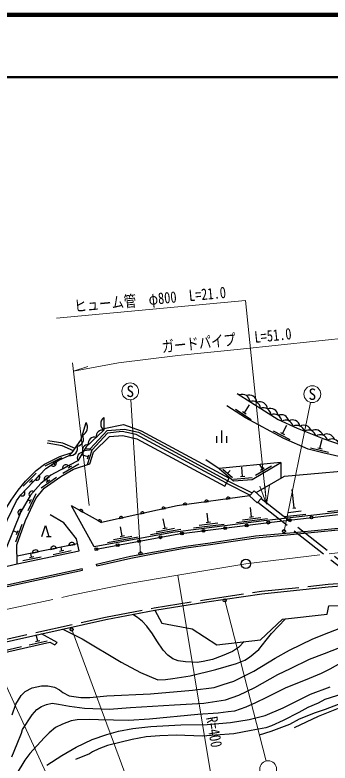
# Model space of a CAD drawing. Units: millimetres at full size, sheet at 1:1000; details may follow other scales. Extents: x 40000 to 680000, y 20000 to 380000.
# Drawn here: x 441440 to 492123, y 259635 to 380000 of the extents above; entities that cross this region are included whole.
import ezdxf
from ezdxf.enums import TextEntityAlignment as Align

# ---------------------------------------------------------------- set-up
doc = ezdxf.new("R2010")
doc.units = ezdxf.units.MM
doc.header["$LTSCALE"] = 1000
doc.linetypes.add('CHAIN', pattern=[18.5, 12, -1.5, 3.5, -1.5])
doc.linetypes.add('DASHED', pattern=[7.5, 6, -1.5])
for name, color, linetype, lineweight in [('0_16', 7, 'Continuous', 13), ('M-BGD', 7, 'Continuous', 25), ('M-BMK', 2, 'CHAIN', 13), ('M-BMK-SRVR', 3, 'Continuous', 25), ('M-STR-HTXT', 7, 'Continuous', 13), ('M-STR-STRC', 7, 'Continuous', 25), ('M-TTL', 2, 'Continuous', 140), ('M-TTL-LINE', 7, 'Continuous', 50)]:
    doc.layers.add(name, color=color, linetype=linetype, lineweight=lineweight)
doc.styles.add('ＭＳ ゴシック', font='')
doc.styles.get('ＭＳ ゴシック').set_extended_font_data('MS Gothic')

msp = doc.modelspace()

# ---------------------------------------------------------------- linework, layer by layer
at = {"layer": '0_16'}
for p, q in [((481916, 301287), (480809, 304189)), ((481916, 301287), (481608, 304271)), ((482408, 304354), (481916, 301287))]:
    msp.add_line(p, q, dxfattribs=at)
at = {"layer": 'M-BGD'}
for p, q in [((478347, 315988), (479163, 317246)), ((476925, 316553), (479442, 314920)), ((478053, 316179), (478640, 315798)), ((474718, 311157), (474718, 313149)), ((483000, 313113), (485647, 311701)), ((484465, 312672), (485171, 313995)), ((473918, 311157), (473918, 312202)), ((475518, 311157), (475518, 312202)), ((484156, 312836), (484773, 312507)), ((490492, 310287), (490836, 311747)), ((453128, 307658), (453885, 310029)), ((488964, 310339), (491884, 309651)), ((490152, 310367), (490833, 310207)), ((448910, 308745), (446226, 307405)), ((453210, 308902), (452154, 309239)), ((453104, 308568), (453317, 309235)), ((448087, 308085), (447241, 307569)), ((447568, 308075), (447836, 307538)), ((449132, 306271), (451725, 307778)), ((449136, 306982), (450004, 307460)), ((449975, 307108), (450580, 307460)), ((450278, 307284), (450134, 307532)), ((474859, 306936), (476445, 305559)), ((478053, 305747), (477923, 307241)), ((480114, 305930), (482696, 307457)), ((481252, 306952), (480825, 307675)), ((480951, 306774), (481554, 307130)), ((484229, 308015), (484190, 305459)), ((444872, 306291), (442750, 304171)), ((445354, 305950), (444675, 305227)), ((475652, 306247), (476045, 306700)), ((477704, 305716), (478402, 305777)), ((444270, 305266), (443775, 304771)), ((444023, 305019), (444258, 304783)), ((445676, 303927), (448141, 305636)), ((446196, 305106), (446970, 305724)), ((446450, 304828), (447025, 305227)), ((446738, 305028), (446510, 305357)), ((475202, 304198), (475891, 305482)), ((476585, 305318), (479574, 305578)), ((442958, 303398), (442280, 302676)), ((486379, 300675), (486034, 303655)), ((443585, 300270), (444854, 302989)), ((443803, 302565), (444453, 303312)), ((475414, 302109), (476034, 302194)), ((443947, 301756), (443494, 301968)), ((443799, 301439), (444095, 302073)), ((468479, 301155), (469099, 301240)), ((471946, 301632), (472566, 301717)), ((442142, 299486), (442507, 300407)), ((451796, 300323), (452343, 300019)), ((461630, 299724), (462241, 299859)), ((465047, 300478), (465659, 300613)), ((472545, 298377), (472357, 299866)), ((479490, 299254), (479302, 300743)), ((485404, 299958), (487490, 300199)), ((486135, 300646), (486622, 300703)), ((491732, 300086), (495210, 300469)), ((454807, 298644), (455354, 298340)), ((458212, 298970), (458823, 299105)), ((465577, 297427), (465305, 298902)), ((477085, 298346), (482045, 298972)), ((478039, 298769), (481016, 299145)), ((479143, 299211), (479837, 299298)), ((484778, 299282), (488255, 299684)), ((441576, 295229), (442616, 298043)), ((458693, 296157), (458421, 297632)), ((464156, 296860), (467106, 297404)), ((465233, 297364), (465921, 297491)), ((470140, 297469), (475100, 298095)), ((471094, 297892), (474071, 298268)), ((472198, 298333), (472892, 298421)), ((441815, 296740), (441151, 296985)), ((441693, 296411), (441936, 297068)), ((457272, 295590), (460222, 296134)), ((458349, 296094), (459037, 296221)), ((463227, 296383), (468144, 297290)), ((451523, 294909), (441768, 292908)), ((446534, 296064), (447286, 296064)), ((456343, 295114), (461260, 296021)), ((447161, 294014), (448131, 294213)), ((447564, 293205), (450502, 293812)), ((448629, 293731), (449315, 293873)), ((448972, 293802), (448856, 294362)), ((450099, 294617), (451070, 294816)), ((442714, 292202), (445652, 292810)), ((443780, 292729), (444465, 292871)), ((444123, 292800), (444005, 293367)), ((444222, 293411), (445192, 293611)), ((454627, 291361), (454560, 291654)), ((452296, 290644), (452233, 290937)), ((443706, 278642), (446630, 279316)), ((444759, 279193), (445442, 279350)), ((445101, 279271), (444875, 280251)), ((439568, 277689), (442492, 278363))]:
    msp.add_line(p, q, dxfattribs=at)
at = {"layer": 'M-BGD', "linetype": 'DASHED'}
for p, q in [((475451, 304662), (479291, 302736)), ((475668, 305067), (479619, 303091)), ((481033, 302222), (498022, 288836)), ((480488, 301632), (496730, 288836))]:
    msp.add_line(p, q, dxfattribs=at)
at = {"layer": 'M-BGD'}
for points in [[(477204, 319094), (483788, 314931), (486839, 313505), (491114, 311778), (496550, 309916), (498996, 309512), (501084, 308274)], [(501084, 308274), (497203, 308274), (494002, 308830), (490980, 309555), (488598, 310117), (484693, 311870), (478500, 315173), (475524, 317104)], [(436722, 290528), (437169, 294242), (437500, 295650), (438242, 297436), (439145, 299250), (440808, 301946), (441961, 303528), (443129, 304974), (444850, 306694), (446211, 307733), (448657, 308954), (450645, 309607), (452059, 311577), (452877, 314421)], [(455743, 315237), (455743, 313179), (452883, 310493), (451578, 308248), (450226, 307583), (447227, 305930), (445599, 304629), (443930, 302711), (442363, 300043), (439935, 293914), (438587, 294412), (440172, 298700), (441695, 301825), (442396, 302799), (446383, 307046), (448519, 308348), (450171, 309135), (450645, 309607)], [(475451, 304662), (460930, 312483), (458707, 312971), (456336, 312725), (453874, 310017), (452505, 309843)], [(452736, 310241), (453549, 310206), (456256, 313150), (459077, 313356), (461326, 312870), (475668, 305067)], [(455743, 313460), (458884, 314122), (461729, 313079), (475891, 305482)], [(436722, 290528), (441801, 291707), (441718, 294748), (443160, 298651), (444815, 302197), (446137, 303881), (448836, 305752), (450846, 306921), (453479, 307771), (454085, 309668), (456637, 312195), (458799, 312329), (461036, 311801), (475202, 304198)], [(450851, 309895), (449014, 310694), (446625, 311091)], [(451098, 310238), (449118, 311100), (446728, 311496)], [(472155, 308464), (474301, 307023), (476609, 305019), (479601, 305279), (484229, 308015), (474301, 307023)], [(480221, 303171), (484803, 305813), (499330, 307101)], [(479191, 302628), (467520, 301023), (455354, 298340), (450558, 301014)], [(513680, 301762), (508717, 301582), (496993, 300364), (491853, 299798), (481455, 298595), (471037, 297280), (466777, 296733), (454205, 294414), (450558, 301014)], [(454520, 294050), (467792, 296495), (482682, 298376), (498599, 300232), (504689, 300741)], [(441801, 291707), (451758, 293765), (451356, 295725), (449296, 298282), (447080, 299568)], [(454560, 291654), (460041, 292916), (463860, 293630), (468919, 294553), (472829, 295088), (480151, 296194), (486885, 296809), (493406, 297438), (504415, 298255), (518184, 298984), (531189, 299414), (542726, 299192), (564843, 298444)], [(454627, 291361), (460103, 292622), (463914, 293335), (468967, 294256), (472872, 294791), (480188, 295896), (486913, 296510), (493432, 297139), (504435, 297956), (518197, 298684), (531191, 299113), (542718, 298893), (564833, 298144)], [(445747, 296064), (446329, 297846), (446911, 296064)], [(390912, 277004), (393250, 277427), (402784, 279285), (407711, 280401), (418202, 283066), (430359, 286112), (436656, 287579), (452233, 290937)], [(390966, 276709), (393305, 277132), (402846, 278992), (407781, 280109), (418276, 282775), (430430, 285820), (436721, 287287), (452296, 290644)], [(437553, 278624), (456068, 282736), (463927, 284210), (472318, 285578), (481163, 286883), (491845, 287998), (496670, 288379)], [(463927, 284210), (465054, 282158), (469937, 281246), (473939, 278671), (480955, 279475), (484465, 282806), (491656, 283598), (491921, 284918), (498266, 284965)], [(449118, 281193), (452229, 279599), (458522, 275859), (461641, 274220), (464441, 273046), (465665, 273052), (466846, 273221), (469600, 273645), (473752, 274677), (477064, 275626), (478404, 276166), (479156, 276651), (480671, 277911), (481845, 279429), (482717, 280498), (484944, 282859)], [(478294, 279170), (477424, 278248), (476440, 277592), (474758, 276873), (473194, 276316), (471701, 275964), (470754, 275830), (468870, 275910), (467694, 276064), (466817, 276403), (466007, 276972), (465261, 277800), (464282, 279305), (463560, 280403), (462670, 281639), (461980, 282408), (461148, 283071), (460413, 283551)], [(440994, 267372), (441575, 269103), (442425, 270496), (443107, 271137), (444187, 271713), (445701, 272059), (446707, 272059), (447823, 271829), (448587, 271439), (449152, 270986), (450180, 270462), (452013, 270159), (453488, 270164), (456244, 270442), (463220, 270746), (470019, 271368), (473492, 271797), (474928, 272260), (476640, 272823), (479851, 274404), (483321, 276517), (485604, 277795), (489339, 279597), (491929, 280650), (494845, 281766)], [(439279, 277315), (447061, 279107), (447832, 278648), (448208, 279035), (445724, 280439)], [(440916, 260632), (441804, 262713), (442466, 264440), (442643, 265027), (444218, 267379), (444949, 268232), (445700, 268748), (446510, 269059), (447447, 269257), (448468, 269131), (450214, 268769), (452617, 268485), (456619, 268309), (460043, 268565), (467077, 269021), (471801, 269272), (475316, 269826), (477472, 270547), (480007, 271813), (483702, 273888), (485774, 274870), (488837, 276322), (491234, 277250), (494943, 278690)], [(543793, 271288), (540352, 272665), (537988, 273604), (536193, 274403), (535033, 274887), (530138, 276414), (528065, 277022), (526513, 277297), (523799, 277806), (520985, 277910), (517274, 277738), (514950, 277377), (512499, 277024), (509210, 276006), (507421, 275492), (505639, 274510), (503353, 273049), (502825, 272699), (500276, 271343), (497028, 269740), (495646, 269227), (493718, 268508), (490227, 267105), (486336, 265279)], [(494300, 275978), (492072, 274744), (490697, 274053), (488103, 272996), (485027, 271736), (481922, 270199), (480134, 269309), (478576, 268643), (476775, 267995), (475742, 267852), (474149, 267652), (470882, 267450), (463066, 266719), (459729, 266469), (454881, 266582), (453471, 266614), (451451, 266570), (450496, 266410), (449110, 265903), (447957, 265328), (446923, 264499), (446131, 263697), (443820, 261149), (443041, 260089), (441650, 257771)], [(446564, 259271), (448975, 260831), (451298, 262194), (453869, 263448), (456194, 264237), (458105, 264782), (460380, 265200), (463300, 265489), (468141, 265809), (472334, 265857), (476110, 266175), (479138, 266621), (481677, 267291), (484578, 268528), (487169, 269796), (488985, 270692), (492159, 271884)], [(495213, 271100), (491282, 269840), (490216, 269255), (488554, 268571), (487121, 267788), (484582, 266460), (482733, 265648), (481801, 265301), (479431, 264849), (476629, 264338), (473706, 264106), (471582, 263950), (467382, 264105), (464740, 263989), (462553, 263829), (460292, 263409), (458287, 262949), (456340, 262432), (454934, 261894), (453896, 261415), (453404, 261112), (451156, 260197)], [(480751, 264157), (482661, 264768), (485665, 265873), (487204, 266755), (489797, 267740), (491370, 268319), (494172, 269369)]]:
    msp.add_lwpolyline(points, dxfattribs=at)
msp.add_lwpolyline([(479191, 302628), (480388, 301523), (481133, 302330), (479936, 303435)], close=True, dxfattribs=at)
at = {"layer": 'M-BGD', "linetype": 'DASHED'}
msp.add_lwpolyline([(437466, 279015), (455987, 283128), (463858, 284604), (472257, 285973), (481113, 287280), (491809, 288397), (496670, 288780)], dxfattribs=at)
at = {"layer": 'M-BGD'}
for centre in [(482191, 298314), (485667, 298724), (489143, 299129), (475246, 297436), (478718, 297875), (464855, 295954), (468301, 296559), (471774, 296998), (457971, 294686), (461413, 295320), (454528, 294052)]:
    msp.add_circle(centre, 225, dxfattribs=at)
for centre, radius, start, end in [((478004, 317701), 1250, 4.56687, 110.82707), ((479116, 317589), 1250, 4.56687, 110.82707), ((479694, 316632), 1250, 4.56687, 110.82707), ((480807, 316520), 1250, 4.56687, 110.82707), ((481385, 315563), 1250, 4.56687, 110.82707), ((482494, 315417), 1281, 7.56693, 110.12884), ((483122, 314513), 1250, 6.85503, 113.11524), ((484255, 314436), 1250, 11.89382, 113.11524), ((451682, 313657), 1418, 295.29317, 32.60389), ((456514, 314208), 1286, 126.83821, 233.16179), ((484948, 313561), 1250, 11.82322, 118.08342), ((486063, 313592), 1250, 11.82322, 118.08342), ((455505, 312217), 991, 76.11325, 190.27376), ((486762, 312656), 1303, 16.82171, 116.9281), ((487875, 312653), 1335, 20.51068, 116.27937), ((488656, 311962), 1250, 14.86719, 121.1274), ((489713, 311926), 1335, 20.68095, 116.27937), ((451405, 311741), 1087, 269.56594, 35.6186), ((454256, 311047), 1030, 74.52611, 191.8609), ((490529, 311224), 1250, 15.8781, 122.13831), ((491629, 311308), 1278, 18.57279, 121.52038), ((492434, 310533), 1250, 17.96413, 124.22433), ((450396, 310213), 1101, 258.18293, 23.64757), ((453140, 309993), 849, 82.68506, 205.9699), ((452359, 308712), 909, 88.91831, 210.74889), ((447613, 307911), 505, 222.5442, 20.20239), ((449618, 307136), 505, 40.03537, 197.69356), ((444943, 305655), 505, 237.97564, 35.63383), ((446644, 305339), 505, 49.79022, 207.44841), ((442547, 303104), 505, 237.97564, 35.63383), ((444202, 302874), 505, 60.14452, 217.80271), ((475731, 302097), 318, 17.72006, 177.9378), ((468796, 301144), 318, 17.72006, 177.9378), ((472264, 301620), 318, 17.72006, 177.9378), ((442415, 299910), 505, 79.56393, 237.22212), ((452043, 300123), 318, 340.7512, 140.96893), ((461947, 299738), 318, 22.33011, 182.54784), ((465365, 300492), 318, 22.33011, 182.54784), ((455054, 298444), 318, 340.7512, 140.96893), ((458529, 298984), 318, 22.33011, 182.54784), ((450604, 294621), 505, 22.76401, 180.4222), ((444727, 293415), 505, 22.76401, 180.4222), ((447666, 294018), 505, 22.76401, 180.4222)]:
    msp.add_arc(centre, radius, start, end, dxfattribs=at)
at = {"layer": 'M-BMK'}
msp.add_lwpolyline([(381083, 271722), (392813, 273750), (414571, 278468), (435782, 283407), (450819, 286687), (459757, 288506), (467624, 289863), (478587, 291670), (493316, 293449), (507908, 294739), (517001, 295224), (529292, 295593), (542398, 295530), (577948, 293782)], dxfattribs=at)
at = {"layer": 'M-BMK-SRVR'}
msp.add_circle((478587, 291670), 750, dxfattribs=at)
at = {"layer": 'M-STR-HTXT'}
for p, q in [((453370, 301087), (450701, 324010)), ((450856, 322682), (453186, 323456)), ((461628, 293375), (460068, 318096)), ((484719, 296948), (489004, 317657)), ((473021, 257462), (467624, 289863)), ((475186, 285818), (481829, 259960)), ((450574, 281116), (459128, 258069))]:
    msp.add_line(p, q, dxfattribs=at)
for points in [[(448120, 331207), (478542, 334031), (481916, 301287)], [(450856, 322682), (458091, 324006), (467638, 325214), (477715, 326241), (501955, 328783)], [(437256, 278049), (452956, 243819), (485616, 250140)]]:
    msp.add_lwpolyline(points, dxfattribs=at)
for centre in [(459983, 319443), (489277, 318979), (482165, 258652)]:
    msp.add_circle(centre, 1350, dxfattribs=at)
at = {"layer": 'M-STR-STRC'}
for centre in [(484719, 296948), (461628, 293375), (475186, 285818), (450574, 281116)]:
    msp.add_circle(centre, 250, dxfattribs=at)
at = {"layer": 'M-TTL'}
msp.add_line((680000, 380000), (40000, 380000), dxfattribs=at)
at = {"layer": 'M-TTL-LINE'}
msp.add_line((40000, 370000), (680000, 370000), dxfattribs=at)

# ---------------------------------------------------------------- texts
at = {"layer": 'M-STR-HTXT', "style": 'ＭＳ ゴシック', "width": 0.8}
for s, rotation, p in [('ヒューム管\u3000φ800  L=21.0', 5.303, (463314, 332805)), ('ガードパイプ \u3000L=51.0', 5.919, (475631, 326217)), ('R=400', 279.457, (472056, 264399))]:
    msp.add_text(s, height=1833, rotation=rotation, dxfattribs=at).set_placement(p, align=Align.BOTTOM_CENTER)
at = {"layer": 'M-STR-HTXT', "style": 'ＭＳ ゴシック'}
for p in [(459983, 319443), (489277, 318979)]:
    msp.add_text('S', height=1833, dxfattribs=at).set_placement(p, align=Align.MIDDLE_CENTER)

doc.saveas('drawing.dxf')
